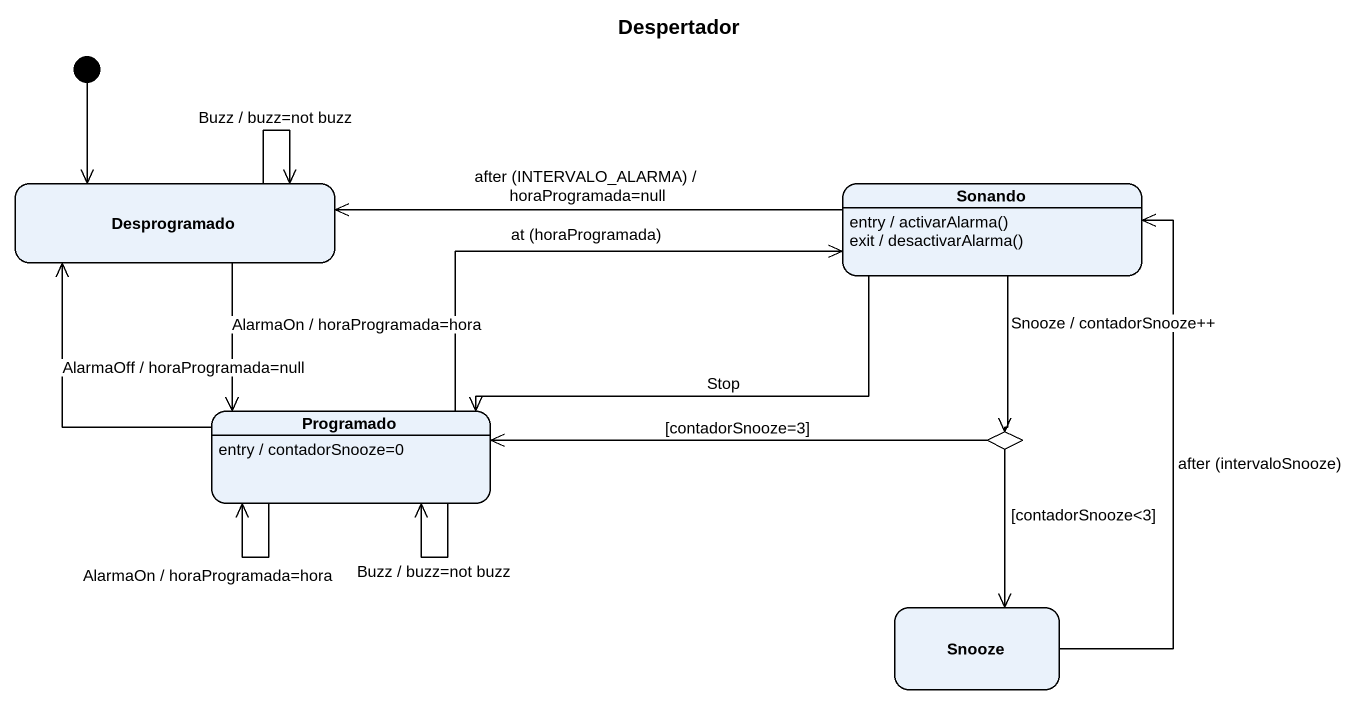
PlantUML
@startuml
title Despertador
hide empty description
state Desprogramado
state Sonando
Sonando : entry / activarAlarma()
Sonando : exit / desactivarAlarma()
state Programado
Programado : entry / contadorSnooze=0
state choice1 <<choice>>
state Snooze
[*] --> Desprogramado
Desprogramado --> Desprogramado : Buzz / buzz=not buzz
Desprogramado --> Programado : AlarmaOn / horaProgramada=hora
Sonando -left-> Desprogramado : after (INTERVALO_ALARMA) / horaProgramada=null
Sonando -left-> Programado : Stop
Sonando --> choice1 : Snooze / contadorSnooze++
Programado -up-> Desprogramado : AlarmaOff / horaProgramada=null
Programado -right-> Sonando : at (horaProgramada)
Programado --> Programado : Buzz / buzz=not buzz
Programado --> Programado : AlarmaOn / horaProgramada=hora
choice1 -left-> Programado : [contadorSnooze=3]
choice1 --> Snooze : [contadorSnooze<3]
Snooze -up-> Sonando : after (intervaloSnooze)
@enduml
